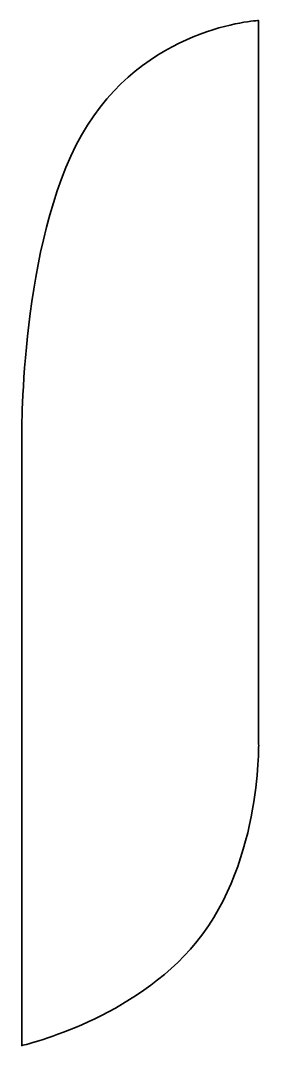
# Model space of a CAD drawing. Extents: x 42 to 662, y 53 to 2695.
import ezdxf

# ---------------------------------------------------------------- set-up
doc = ezdxf.new("R2010")
doc.units = 0
doc.header["$MEASUREMENT"] = 0
doc.layers.add('Thru-cut', color=7, linetype='Continuous', lineweight=0)

msp = doc.modelspace()

# ---------------------------------------------------------------- linework, layer by layer
at = {"layer": 'Thru-cut', "color": 140, "lineweight": 35, "true_color": 0x00aeef}
msp.add_open_spline([(479, 300.9), (311.4, 112.6), (44.8, 52.8), (44.8, 52.8), (44.8, 52.8), (44.8, 1628.9), (44.8, 1628.9), (44.8, 1628.9), (41.6, 2122.1), (198.5, 2399.3), (358.1, 2681.6), (654.6, 2695), (654.6, 2695), (654.6, 2695), (654.6, 830.1), (654.6, 830.1), (654.6, 830.1), (661.9, 506.2), (479, 300.9)], degree=3, knots=[0, 0, 0, 0, 1, 1, 1, 2, 2, 2, 3, 3, 3, 4, 4, 4, 5, 5, 5, 6, 6, 6, 6], dxfattribs=at)

doc.saveas('drawing.dxf')
